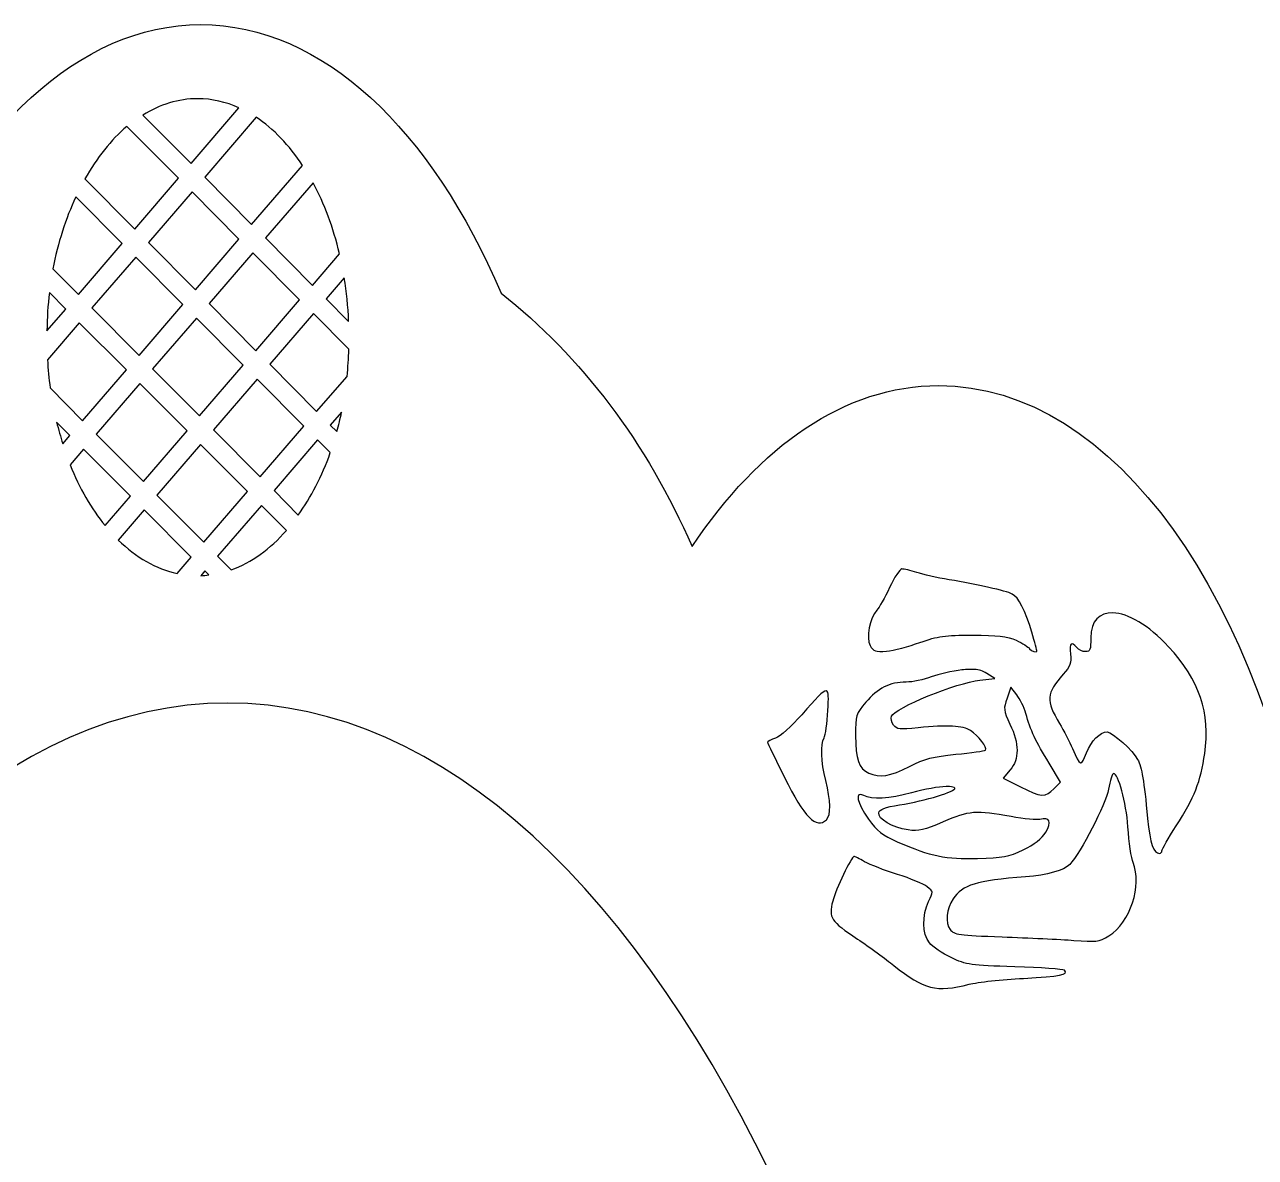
# Model space of a CAD drawing. Header units: centimetres. Extents: x -13.8 to 13.6, y -7 to 7.1.
# Drawn here: x 2.832 to 6.61, y 3.53 to 7.008 of the extents above; entities that cross this region are included whole.
import ezdxf

# ---------------------------------------------------------------- set-up
doc = ezdxf.new("R2010")
doc.units = ezdxf.units.CM
doc.header["$MEASUREMENT"] = 0
doc.layers.add('Layer 1', color=7, linetype='Continuous')

msp = doc.modelspace()

# ---------------------------------------------------------------- linework, layer by layer
at = {"layer": 'Layer 1', "lineweight": 25}
for points, knots in [([(-10.20109, 7.00752), (-10.57569, 7.00752), (-10.90926, 6.68442), (-11.123, 6.18318), (-11.123, 6.18318), (-11.36048, 5.99636), (-11.55765, 5.74036), (-11.69516, 5.43739), (-11.69516, 5.43739), (-11.89723, 5.72637), (-12.15137, 5.89958), (-12.42855, 5.89958), (-12.42855, 5.89958), (-12.96993, 5.89958), (-13.42716, 5.24048), (-13.56957, 4.34185), (-13.56957, 4.34185), (-13.56957, 4.34185), (-13.61587, 4.34185), (-13.61587, 4.34185), (-13.61587, 4.34185), (-13.61587, 4.34185), (-13.61587, 3.74819), (-13.61587, 3.74819), (-13.61587, 3.74819), (-13.61587, 3.74819), (-13.61587, -4.83589), (-13.61587, -4.83589), (-13.61587, -4.83589), (-13.61587, -4.83589), (-13.61587, -6.55651), (-13.61587, -6.55651), (-13.61587, -6.55651), (-13.61587, -6.55651), (-13.61587, -7.00796), (-13.61587, -7.00796), (-13.61587, -7.00796), (-13.61587, -7.00796), (-11.86714, -7.00796), (-11.86714, -7.00796), (-11.86714, -7.00796), (-11.86714, -7.00796), (-11.86714, -6.55651), (-11.86714, -6.55651), (-11.86714, -6.55651), (-11.86714, -6.55651), (-8.53504, -6.55651), (-8.53504, -6.55651), (-8.53504, -6.55651), (-8.53504, -6.55651), (-8.53504, -7.00796), (-8.53504, -7.00796), (-8.53504, -7.00796), (-8.53504, -7.00796), (-6.82352, -7.00796), (-6.82352, -7.00796), (-6.82352, -7.00796), (-6.82352, -7.00796), (-6.78631, -7.00796), (-6.78631, -7.00796), (-6.78631, -7.00796), (-6.78631, -7.00796), (-5.07479, -7.00796), (-5.07479, -7.00796), (-5.07479, -7.00796), (-5.07479, -7.00796), (-5.07479, -6.55651), (-5.07479, -6.55651), (-5.07479, -6.55651), (-5.07479, -6.55651), (-1.74269, -6.55651), (-1.74269, -6.55651), (-1.74269, -6.55651), (-1.74269, -6.55651), (-1.74269, -7.00796), (-1.74269, -7.00796), (-1.74269, -7.00796), (-1.74269, -7.00796), (0.00604, -7.00796), (0.00604, -7.00796), (0.00604, -7.00796), (0.00604, -7.00796), (1.70681, -7.00796), (1.70681, -7.00796), (1.70681, -7.00796), (1.70681, -7.00796), (1.70681, -6.55651), (1.70681, -6.55651), (1.70681, -6.55651), (1.70681, -6.55651), (5.03891, -6.55651), (5.03891, -6.55651), (5.03891, -6.55651), (5.03891, -6.55651), (5.03891, -7.00796), (5.03891, -7.00796), (5.03891, -7.00796), (5.03891, -7.00796), (6.78764, -7.00796), (6.78764, -7.00796), (6.78764, -7.00796), (6.78764, -7.00796), (8.49834, -7.00796), (8.49834, -7.00796), (8.49834, -7.00796), (8.49834, -7.00796), (8.49834, -6.55651), (8.49834, -6.55651), (8.49834, -6.55651), (8.49834, -6.55651), (11.83044, -6.55651), (11.83044, -6.55651), (11.83044, -6.55651), (11.83044, -6.55651), (11.83044, -7.00796), (11.83044, -7.00796), (11.83044, -7.00796), (11.83044, -7.00796), (13.57917, -7.00796), (13.57917, -7.00796), (13.57917, -7.00796), (13.57917, -7.00796), (13.57917, -6.55651), (13.57917, -6.55651), (13.57917, -6.55651), (13.57917, -6.55651), (13.57917, -4.83589), (13.57917, -4.83589), (13.57917, -4.83589), (13.57917, -4.83589), (13.57917, 3.21654), (13.57917, 3.21654), (13.57917, 3.21654), (13.60302, 3.38651), (13.61555, 3.56482), (13.61555, 3.74819), (13.61555, 3.74819), (13.61556, 3.93156), (13.60303, 4.10904), (13.57917, 4.27901), (13.57917, 4.27901), (13.57917, 4.27901), (13.57917, 4.34185), (13.57917, 4.34185), (13.57917, 4.34185), (13.57917, 4.34185), (13.56925, 4.34185), (13.56925, 4.34185), (13.56925, 4.34185), (13.42685, 5.24048), (12.97044, 5.89958), (12.42906, 5.89958), (12.42906, 5.89958), (12.14171, 5.89958), (11.87792, 5.71345), (11.67252, 5.40514), (11.67252, 5.40514), (11.53455, 5.72194), (11.33203, 5.98987), (11.0863, 6.18318), (11.0863, 6.18318), (10.87255, 6.68442), (10.53899, 7.00752), (10.16439, 7.00752), (10.16439, 7.00752), (9.7898, 7.00752), (9.45705, 6.68442), (9.24331, 6.18318), (9.24331, 6.18318), (9.00583, 5.99636), (8.80783, 5.74036), (8.67032, 5.43739), (8.67032, 5.43739), (8.46825, 5.72637), (8.21411, 5.89958), (7.93693, 5.89958), (7.93693, 5.89958), (7.39555, 5.89958), (6.93914, 5.24048), (6.79674, 4.34185), (6.79674, 4.34185), (6.79674, 4.34185), (6.77772, 4.34185), (6.77772, 4.34185), (6.77772, 4.34185), (6.63532, 5.24048), (6.17892, 5.89958), (5.63753, 5.89958), (5.63753, 5.89958), (5.35021, 5.89958), (5.08639, 5.71345), (4.88099, 5.40514), (4.88099, 5.40514), (4.74303, 5.72194), (4.54051, 5.98987), (4.29477, 6.18318), (4.29477, 6.18318), (4.08103, 6.68442), (3.74746, 7.00752), (3.37286, 7.00752), (3.37286, 7.00752), (2.99827, 7.00752), (2.66552, 6.68442), (2.45178, 6.18318), (2.45178, 6.18318), (2.2143, 5.99636), (2.0163, 5.74036), (1.87879, 5.43739), (1.87879, 5.43739), (1.67672, 5.72637), (1.42258, 5.89958), (1.1454, 5.89958), (1.1454, 5.89958), (0.60401, 5.89958), (0.14761, 5.24048), (0.00521, 4.34185), (0.00521, 4.34185), (0.00521, 4.34185), (-0.00471, 4.34185), (-0.00471, 4.34185), (-0.00471, 4.34185), (-0.14711, 5.24048), (-0.60268, 5.89958), (-1.14407, 5.89958), (-1.14407, 5.89958), (-1.43139, 5.89958), (-1.69604, 5.71345), (-1.90144, 5.40514), (-1.90144, 5.40514), (-2.0394, 5.72194), (-2.2411, 5.98987), (-2.48683, 6.18318), (-2.48683, 6.18318), (-2.70058, 6.68442), (-3.03414, 7.00752), (-3.40874, 7.00752), (-3.40874, 7.00752), (-3.78333, 7.00752), (-4.1169, 6.68442), (-4.33065, 6.18318), (-4.33065, 6.18318), (-4.56812, 5.99636), (-4.7653, 5.74036), (-4.90281, 5.43739), (-4.90281, 5.43739), (-5.10488, 5.72637), (-5.35902, 5.89958), (-5.6362, 5.89958), (-5.6362, 5.89958), (-6.17759, 5.89958), (-6.63481, 5.24048), (-6.77722, 4.34185), (-6.77722, 4.34185), (-6.77722, 4.34185), (-6.78632, 4.34185), (-6.78632, 4.34185), (-6.78632, 4.34185), (-6.78632, 4.34185), (-6.79624, 4.34185), (-6.79624, 4.34185), (-6.79624, 4.34185), (-6.93864, 5.24048), (-7.39505, 5.89958), (-7.93643, 5.89958), (-7.93643, 5.89958), (-8.22375, 5.89958), (-8.48757, 5.71345), (-8.69297, 5.40514), (-8.69297, 5.40514), (-8.83093, 5.72194), (-9.03346, 5.98987), (-9.27919, 6.18318), (-9.27919, 6.18318), (-9.49294, 6.68442), (-9.8265, 7.00752), (-10.2011, 7.00752), (-10.2011, 7.00752), (-10.2011, 7.00752), (-10.20109, 7.00752), (-10.20109, 7.00752)], [0, 0, 0, 0, 0.0140845, 0.0140845, 0.0140845, 0.0140845, 0.028169, 0.028169, 0.028169, 0.028169, 0.0422535, 0.0422535, 0.0422535, 0.0422535, 0.056338, 0.056338, 0.056338, 0.056338, 0.0704225, 0.0704225, 0.0704225, 0.0704225, 0.084507, 0.084507, 0.084507, 0.084507, 0.0985915, 0.0985915, 0.0985915, 0.0985915, 0.1126761, 0.1126761, 0.1126761, 0.1126761, 0.1267606, 0.1267606, 0.1267606, 0.1267606, 0.1408451, 0.1408451, 0.1408451, 0.1408451, 0.1549296, 0.1549296, 0.1549296, 0.1549296, 0.1690141, 0.1690141, 0.1690141, 0.1690141, 0.1830986, 0.1830986, 0.1830986, 0.1830986, 0.1971831, 0.1971831, 0.1971831, 0.1971831, 0.2112676, 0.2112676, 0.2112676, 0.2112676, 0.2253521, 0.2253521, 0.2253521, 0.2253521, 0.2394366, 0.2394366, 0.2394366, 0.2394366, 0.2535211, 0.2535211, 0.2535211, 0.2535211, 0.2676056, 0.2676056, 0.2676056, 0.2676056, 0.2816901, 0.2816901, 0.2816901, 0.2816901, 0.2957746, 0.2957746, 0.2957746, 0.2957746, 0.3098592, 0.3098592, 0.3098592, 0.3098592, 0.3239437, 0.3239437, 0.3239437, 0.3239437, 0.3380282, 0.3380282, 0.3380282, 0.3380282, 0.3521127, 0.3521127, 0.3521127, 0.3521127, 0.3661972, 0.3661972, 0.3661972, 0.3661972, 0.3802817, 0.3802817, 0.3802817, 0.3802817, 0.3943662, 0.3943662, 0.3943662, 0.3943662, 0.4084507, 0.4084507, 0.4084507, 0.4084507, 0.4225352, 0.4225352, 0.4225352, 0.4225352, 0.4366197, 0.4366197, 0.4366197, 0.4366197, 0.4507042, 0.4507042, 0.4507042, 0.4507042, 0.4647887, 0.4647887, 0.4647887, 0.4647887, 0.4788732, 0.4788732, 0.4788732, 0.4788732, 0.4929577, 0.4929577, 0.4929577, 0.4929577, 0.5070423, 0.5070423, 0.5070423, 0.5070423, 0.5211268, 0.5211268, 0.5211268, 0.5211268, 0.5352113, 0.5352113, 0.5352113, 0.5352113, 0.5492958, 0.5492958, 0.5492958, 0.5492958, 0.5633803, 0.5633803, 0.5633803, 0.5633803, 0.5774648, 0.5774648, 0.5774648, 0.5774648, 0.5915493, 0.5915493, 0.5915493, 0.5915493, 0.6056338, 0.6056338, 0.6056338, 0.6056338, 0.6197183, 0.6197183, 0.6197183, 0.6197183, 0.6338028, 0.6338028, 0.6338028, 0.6338028, 0.6478873, 0.6478873, 0.6478873, 0.6478873, 0.6619718, 0.6619718, 0.6619718, 0.6619718, 0.6760563, 0.6760563, 0.6760563, 0.6760563, 0.6901408, 0.6901408, 0.6901408, 0.6901408, 0.7042254, 0.7042254, 0.7042254, 0.7042254, 0.7183099, 0.7183099, 0.7183099, 0.7183099, 0.7323944, 0.7323944, 0.7323944, 0.7323944, 0.7464789, 0.7464789, 0.7464789, 0.7464789, 0.7605634, 0.7605634, 0.7605634, 0.7605634, 0.7746479, 0.7746479, 0.7746479, 0.7746479, 0.7887324, 0.7887324, 0.7887324, 0.7887324, 0.8028169, 0.8028169, 0.8028169, 0.8028169, 0.8169014, 0.8169014, 0.8169014, 0.8169014, 0.8309859, 0.8309859, 0.8309859, 0.8309859, 0.8450704, 0.8450704, 0.8450704, 0.8450704, 0.8591549, 0.8591549, 0.8591549, 0.8591549, 0.8732394, 0.8732394, 0.8732394, 0.8732394, 0.8873239, 0.8873239, 0.8873239, 0.8873239, 0.9014085, 0.9014085, 0.9014085, 0.9014085, 0.915493, 0.915493, 0.915493, 0.915493, 0.9295775, 0.9295775, 0.9295775, 0.9295775, 0.943662, 0.943662, 0.943662, 0.943662, 0.9577465, 0.9577465, 0.9577465, 0.9577465, 0.971831, 0.971831, 0.971831, 0.971831, 1, 1, 1, 1]), ([(-10.20109, 7.00752), (-10.57569, 7.00752), (-10.90926, 6.68442), (-11.123, 6.18318), (-11.123, 6.18318), (-11.36048, 5.99636), (-11.55765, 5.74036), (-11.69516, 5.43739), (-11.69516, 5.43739), (-11.89723, 5.72637), (-12.15137, 5.89958), (-12.42855, 5.89958), (-12.42855, 5.89958), (-12.96993, 5.89958), (-13.42716, 5.24048), (-13.56957, 4.34185), (-13.56957, 4.34185), (-13.56957, 4.34185), (-13.61587, 4.34185), (-13.61587, 4.34185), (-13.61587, 4.34185), (-13.61587, 4.34185), (-13.61587, 3.74819), (-13.61587, 3.74819), (-13.61587, 3.74819), (-13.61587, 3.74819), (-13.61587, -4.83589), (-13.61587, -4.83589), (-13.61587, -4.83589), (-13.61587, -4.83589), (-13.61587, -6.55651), (-13.61587, -6.55651), (-13.61587, -6.55651), (-13.61587, -6.55651), (-13.61587, -7.00796), (-13.61587, -7.00796), (-13.61587, -7.00796), (-13.61587, -7.00796), (-11.86714, -7.00796), (-11.86714, -7.00796), (-11.86714, -7.00796), (-11.86714, -7.00796), (-11.86714, -6.55651), (-11.86714, -6.55651), (-11.86714, -6.55651), (-11.86714, -6.55651), (-8.53504, -6.55651), (-8.53504, -6.55651), (-8.53504, -6.55651), (-8.53504, -6.55651), (-8.53504, -7.00796), (-8.53504, -7.00796), (-8.53504, -7.00796), (-8.53504, -7.00796), (-6.82352, -7.00796), (-6.82352, -7.00796), (-6.82352, -7.00796), (-6.82352, -7.00796), (-6.78631, -7.00796), (-6.78631, -7.00796), (-6.78631, -7.00796), (-6.78631, -7.00796), (-5.07479, -7.00796), (-5.07479, -7.00796), (-5.07479, -7.00796), (-5.07479, -7.00796), (-5.07479, -6.55651), (-5.07479, -6.55651), (-5.07479, -6.55651), (-5.07479, -6.55651), (-1.74269, -6.55651), (-1.74269, -6.55651), (-1.74269, -6.55651), (-1.74269, -6.55651), (-1.74269, -7.00796), (-1.74269, -7.00796), (-1.74269, -7.00796), (-1.74269, -7.00796), (0.00604, -7.00796), (0.00604, -7.00796), (0.00604, -7.00796), (0.00604, -7.00796), (1.70681, -7.00796), (1.70681, -7.00796), (1.70681, -7.00796), (1.70681, -7.00796), (1.70681, -6.55651), (1.70681, -6.55651), (1.70681, -6.55651), (1.70681, -6.55651), (5.03891, -6.55651), (5.03891, -6.55651), (5.03891, -6.55651), (5.03891, -6.55651), (5.03891, -7.00796), (5.03891, -7.00796), (5.03891, -7.00796), (5.03891, -7.00796), (6.78764, -7.00796), (6.78764, -7.00796), (6.78764, -7.00796), (6.78764, -7.00796), (8.49834, -7.00796), (8.49834, -7.00796), (8.49834, -7.00796), (8.49834, -7.00796), (8.49834, -6.55651), (8.49834, -6.55651), (8.49834, -6.55651), (8.49834, -6.55651), (11.83044, -6.55651), (11.83044, -6.55651), (11.83044, -6.55651), (11.83044, -6.55651), (11.83044, -7.00796), (11.83044, -7.00796), (11.83044, -7.00796), (11.83044, -7.00796), (13.57917, -7.00796), (13.57917, -7.00796), (13.57917, -7.00796), (13.57917, -7.00796), (13.57917, -6.55651), (13.57917, -6.55651), (13.57917, -6.55651), (13.57917, -6.55651), (13.57917, -4.83589), (13.57917, -4.83589), (13.57917, -4.83589), (13.57917, -4.83589), (13.57917, 3.21654), (13.57917, 3.21654), (13.57917, 3.21654), (13.60302, 3.38651), (13.61555, 3.56482), (13.61555, 3.74819), (13.61555, 3.74819), (13.61556, 3.93156), (13.60303, 4.10904), (13.57917, 4.27901), (13.57917, 4.27901), (13.57917, 4.27901), (13.57917, 4.34185), (13.57917, 4.34185), (13.57917, 4.34185), (13.57917, 4.34185), (13.56925, 4.34185), (13.56925, 4.34185), (13.56925, 4.34185), (13.42685, 5.24048), (12.97044, 5.89958), (12.42906, 5.89958), (12.42906, 5.89958), (12.14171, 5.89958), (11.87791, 5.71345), (11.67251, 5.40514), (11.67251, 5.40514), (11.53454, 5.72194), (11.33202, 5.98987), (11.08629, 6.18318), (11.08629, 6.18318), (10.87254, 6.68442), (10.53898, 7.00752), (10.16438, 7.00752), (10.16438, 7.00752), (9.78979, 7.00752), (9.45704, 6.68442), (9.2433, 6.18318), (9.2433, 6.18318), (9.00582, 5.99636), (8.80782, 5.74036), (8.67031, 5.43739), (8.67031, 5.43739), (8.46824, 5.72637), (8.2141, 5.89958), (7.93692, 5.89958), (7.93692, 5.89958), (7.39554, 5.89958), (6.93913, 5.24048), (6.79673, 4.34185), (6.79673, 4.34185), (6.79673, 4.34185), (6.77771, 4.34185), (6.77771, 4.34185), (6.77771, 4.34185), (6.63531, 5.24048), (6.17891, 5.89958), (5.63752, 5.89958), (5.63752, 5.89958), (5.3502, 5.89958), (5.08638, 5.71345), (4.88098, 5.40514), (4.88098, 5.40514), (4.74302, 5.72194), (4.5405, 5.98987), (4.29476, 6.18318), (4.29476, 6.18318), (4.08102, 6.68442), (3.74745, 7.00752), (3.37285, 7.00752), (3.37285, 7.00752), (2.99826, 7.00752), (2.66551, 6.68442), (2.45177, 6.18318), (2.45177, 6.18318), (2.21429, 5.99636), (2.01629, 5.74036), (1.87878, 5.43739), (1.87878, 5.43739), (1.67671, 5.72637), (1.42257, 5.89958), (1.14539, 5.89958), (1.14539, 5.89958), (0.604, 5.89958), (0.1476, 5.24048), (0.0052, 4.34185), (0.0052, 4.34185), (0.0052, 4.34185), (-0.00472, 4.34185), (-0.00472, 4.34185), (-0.00472, 4.34185), (-0.14712, 5.24048), (-0.60269, 5.89958), (-1.14408, 5.89958), (-1.14408, 5.89958), (-1.4314, 5.89958), (-1.69605, 5.71345), (-1.90145, 5.40514), (-1.90145, 5.40514), (-2.03941, 5.72194), (-2.24111, 5.98987), (-2.48684, 6.18318), (-2.48684, 6.18318), (-2.70059, 6.68442), (-3.03415, 7.00752), (-3.40875, 7.00752), (-3.40875, 7.00752), (-3.78334, 7.00752), (-4.11691, 6.68442), (-4.33066, 6.18318), (-4.33066, 6.18318), (-4.56813, 5.99636), (-4.76531, 5.74036), (-4.90282, 5.43739), (-4.90282, 5.43739), (-5.10489, 5.72637), (-5.35903, 5.89958), (-5.63621, 5.89958), (-5.63621, 5.89958), (-6.1776, 5.89958), (-6.63482, 5.24048), (-6.77723, 4.34185), (-6.77723, 4.34185), (-6.77723, 4.34185), (-6.78633, 4.34185), (-6.78633, 4.34185), (-6.78633, 4.34185), (-6.78633, 4.34185), (-6.79625, 4.34185), (-6.79625, 4.34185), (-6.79625, 4.34185), (-6.93865, 5.24048), (-7.39506, 5.89958), (-7.93644, 5.89958), (-7.93644, 5.89958), (-8.22376, 5.89958), (-8.48759, 5.71345), (-8.69298, 5.40514), (-8.69298, 5.40514), (-8.83094, 5.72194), (-9.03346, 5.98987), (-9.2792, 6.18318), (-9.2792, 6.18318), (-9.49295, 6.68442), (-9.82651, 7.00752), (-10.20111, 7.00752), (-10.20111, 7.00752), (-10.20111, 7.00752), (-10.20109, 7.00752), (-10.20109, 7.00752)], [0, 0, 0, 0, 0.0140845, 0.0140845, 0.0140845, 0.0140845, 0.028169, 0.028169, 0.028169, 0.028169, 0.0422535, 0.0422535, 0.0422535, 0.0422535, 0.056338, 0.056338, 0.056338, 0.056338, 0.0704225, 0.0704225, 0.0704225, 0.0704225, 0.084507, 0.084507, 0.084507, 0.084507, 0.0985915, 0.0985915, 0.0985915, 0.0985915, 0.1126761, 0.1126761, 0.1126761, 0.1126761, 0.1267606, 0.1267606, 0.1267606, 0.1267606, 0.1408451, 0.1408451, 0.1408451, 0.1408451, 0.1549296, 0.1549296, 0.1549296, 0.1549296, 0.1690141, 0.1690141, 0.1690141, 0.1690141, 0.1830986, 0.1830986, 0.1830986, 0.1830986, 0.1971831, 0.1971831, 0.1971831, 0.1971831, 0.2112676, 0.2112676, 0.2112676, 0.2112676, 0.2253521, 0.2253521, 0.2253521, 0.2253521, 0.2394366, 0.2394366, 0.2394366, 0.2394366, 0.2535211, 0.2535211, 0.2535211, 0.2535211, 0.2676056, 0.2676056, 0.2676056, 0.2676056, 0.2816901, 0.2816901, 0.2816901, 0.2816901, 0.2957746, 0.2957746, 0.2957746, 0.2957746, 0.3098592, 0.3098592, 0.3098592, 0.3098592, 0.3239437, 0.3239437, 0.3239437, 0.3239437, 0.3380282, 0.3380282, 0.3380282, 0.3380282, 0.3521127, 0.3521127, 0.3521127, 0.3521127, 0.3661972, 0.3661972, 0.3661972, 0.3661972, 0.3802817, 0.3802817, 0.3802817, 0.3802817, 0.3943662, 0.3943662, 0.3943662, 0.3943662, 0.4084507, 0.4084507, 0.4084507, 0.4084507, 0.4225352, 0.4225352, 0.4225352, 0.4225352, 0.4366197, 0.4366197, 0.4366197, 0.4366197, 0.4507042, 0.4507042, 0.4507042, 0.4507042, 0.4647887, 0.4647887, 0.4647887, 0.4647887, 0.4788732, 0.4788732, 0.4788732, 0.4788732, 0.4929577, 0.4929577, 0.4929577, 0.4929577, 0.5070423, 0.5070423, 0.5070423, 0.5070423, 0.5211268, 0.5211268, 0.5211268, 0.5211268, 0.5352113, 0.5352113, 0.5352113, 0.5352113, 0.5492958, 0.5492958, 0.5492958, 0.5492958, 0.5633803, 0.5633803, 0.5633803, 0.5633803, 0.5774648, 0.5774648, 0.5774648, 0.5774648, 0.5915493, 0.5915493, 0.5915493, 0.5915493, 0.6056338, 0.6056338, 0.6056338, 0.6056338, 0.6197183, 0.6197183, 0.6197183, 0.6197183, 0.6338028, 0.6338028, 0.6338028, 0.6338028, 0.6478873, 0.6478873, 0.6478873, 0.6478873, 0.6619718, 0.6619718, 0.6619718, 0.6619718, 0.6760563, 0.6760563, 0.6760563, 0.6760563, 0.6901408, 0.6901408, 0.6901408, 0.6901408, 0.7042254, 0.7042254, 0.7042254, 0.7042254, 0.7183099, 0.7183099, 0.7183099, 0.7183099, 0.7323944, 0.7323944, 0.7323944, 0.7323944, 0.7464789, 0.7464789, 0.7464789, 0.7464789, 0.7605634, 0.7605634, 0.7605634, 0.7605634, 0.7746479, 0.7746479, 0.7746479, 0.7746479, 0.7887324, 0.7887324, 0.7887324, 0.7887324, 0.8028169, 0.8028169, 0.8028169, 0.8028169, 0.8169014, 0.8169014, 0.8169014, 0.8169014, 0.8309859, 0.8309859, 0.8309859, 0.8309859, 0.8450704, 0.8450704, 0.8450704, 0.8450704, 0.8591549, 0.8591549, 0.8591549, 0.8591549, 0.8732394, 0.8732394, 0.8732394, 0.8732394, 0.8873239, 0.8873239, 0.8873239, 0.8873239, 0.9014085, 0.9014085, 0.9014085, 0.9014085, 0.915493, 0.915493, 0.915493, 0.915493, 0.9295775, 0.9295775, 0.9295775, 0.9295775, 0.943662, 0.943662, 0.943662, 0.943662, 0.9577465, 0.9577465, 0.9577465, 0.9577465, 0.971831, 0.971831, 0.971831, 0.971831, 1, 1, 1, 1]), ([(3.36377, 6.78015), (3.4077, 6.78015), (3.44997, 6.77006), (3.49028, 6.75204), (3.49028, 6.75204), (3.49028, 6.75204), (3.34311, 6.58089), (3.34311, 6.58089), (3.34311, 6.58089), (3.34311, 6.58089), (3.19511, 6.72972), (3.19511, 6.72972), (3.19511, 6.72972), (3.24743, 6.76205), (3.3042, 6.78016), (3.36378, 6.78016), (3.36378, 6.78016), (3.36378, 6.78016), (3.36377, 6.78015), (3.36377, 6.78015)], [0, 0, 0, 0, 0.1666667, 0.1666667, 0.1666667, 0.1666667, 0.3333333, 0.3333333, 0.3333333, 0.3333333, 0.5, 0.5, 0.5, 0.5, 0.6666667, 0.6666667, 0.6666667, 0.6666667, 1, 1, 1, 1]), ([(3.14631, 6.69498), (3.14631, 6.69498), (3.30423, 6.53623), (3.30423, 6.53623), (3.30423, 6.53623), (3.30423, 6.53623), (3.17028, 6.37996), (3.17028, 6.37996), (3.17028, 6.37996), (3.17028, 6.37996), (3.01732, 6.53375), (3.01732, 6.53375), (3.01732, 6.53375), (3.0538, 6.59846), (3.09747, 6.65392), (3.1463, 6.69498), (3.1463, 6.69498), (3.1463, 6.69498), (3.14631, 6.69498), (3.14631, 6.69498)], [0, 0, 0, 0, 0.1666667, 0.1666667, 0.1666667, 0.1666667, 0.3333333, 0.3333333, 0.3333333, 0.3333333, 0.5, 0.5, 0.5, 0.5, 0.6666667, 0.6666667, 0.6666667, 0.6666667, 1, 1, 1, 1]), ([(3.54319, 6.7231), (3.59652, 6.68784), (3.64433, 6.63737), (3.6854, 6.5751), (3.6854, 6.5751), (3.6854, 6.5751), (3.52913, 6.39403), (3.52913, 6.39403), (3.52913, 6.39403), (3.52913, 6.39403), (3.38526, 6.53955), (3.38526, 6.53955), (3.38526, 6.53955), (3.38526, 6.53955), (3.54318, 6.7231), (3.54318, 6.7231), (3.54318, 6.7231), (3.54318, 6.7231), (3.54319, 6.7231), (3.54319, 6.7231)], [0, 0, 0, 0, 0.1666667, 0.1666667, 0.1666667, 0.1666667, 0.3333333, 0.3333333, 0.3333333, 0.3333333, 0.5, 0.5, 0.5, 0.5, 0.6666667, 0.6666667, 0.6666667, 0.6666667, 1, 1, 1, 1]), ([(3.71765, 6.52218), (3.75241, 6.45798), (3.77955, 6.38434), (3.79868, 6.3039), (3.79868, 6.3039), (3.79868, 6.3039), (3.716, 6.20716), (3.716, 6.20716), (3.716, 6.20716), (3.716, 6.20716), (3.57131, 6.35268), (3.57131, 6.35268), (3.57131, 6.35268), (3.57131, 6.35268), (3.71766, 6.52218), (3.71766, 6.52218), (3.71766, 6.52218), (3.71766, 6.52218), (3.71765, 6.52218), (3.71765, 6.52218)], [0, 0, 0, 0, 0.1666667, 0.1666667, 0.1666667, 0.1666667, 0.3333333, 0.3333333, 0.3333333, 0.3333333, 0.5, 0.5, 0.5, 0.5, 0.6666667, 0.6666667, 0.6666667, 0.6666667, 1, 1, 1, 1]), ([(2.98922, 6.47836), (2.98922, 6.47836), (3.13143, 6.33532), (3.13143, 6.33532), (3.13143, 6.33532), (3.13143, 6.33532), (2.99748, 6.17905), (2.99748, 6.17905), (2.99748, 6.17905), (2.99748, 6.17905), (2.91893, 6.2576), (2.91893, 6.2576), (2.91893, 6.2576), (2.93416, 6.33793), (2.95863, 6.41219), (2.98921, 6.47836), (2.98921, 6.47836), (2.98921, 6.47836), (2.98922, 6.47836), (2.98922, 6.47836)], [0, 0, 0, 0, 0.1666667, 0.1666667, 0.1666667, 0.1666667, 0.3333333, 0.3333333, 0.3333333, 0.3333333, 0.5, 0.5, 0.5, 0.5, 0.6666667, 0.6666667, 0.6666667, 0.6666667, 1, 1, 1, 1]), ([(3.34641, 6.49407), (3.34641, 6.49407), (3.49028, 6.34938), (3.49028, 6.34938), (3.49028, 6.34938), (3.49028, 6.34938), (3.35633, 6.19311), (3.35633, 6.19311), (3.35633, 6.19311), (3.35633, 6.19311), (3.21246, 6.33863), (3.21246, 6.33863), (3.21246, 6.33863), (3.21246, 6.33863), (3.34641, 6.49407), (3.34641, 6.49407)], [0, 0, 0, 0, 0.2, 0.2, 0.2, 0.2, 0.4, 0.4, 0.4, 0.4, 0.6, 0.6, 0.6, 0.6, 1, 1, 1, 1]), ([(3.1736, 6.29315), (3.1736, 6.29315), (3.31747, 6.14846), (3.31747, 6.14846), (3.31747, 6.14846), (3.31747, 6.14846), (3.18352, 5.99219), (3.18352, 5.99219), (3.18352, 5.99219), (3.18352, 5.99219), (3.03883, 6.13771), (3.03883, 6.13771), (3.03883, 6.13771), (3.03883, 6.13771), (3.1736, 6.29315), (3.1736, 6.29315)], [0, 0, 0, 0, 0.2, 0.2, 0.2, 0.2, 0.4, 0.4, 0.4, 0.4, 0.6, 0.6, 0.6, 0.6, 1, 1, 1, 1]), ([(3.53244, 6.3072), (3.53244, 6.3072), (3.67631, 6.16251), (3.67631, 6.16251), (3.67631, 6.16251), (3.67631, 6.16251), (3.54236, 6.00624), (3.54236, 6.00624), (3.54236, 6.00624), (3.54236, 6.00624), (3.39849, 6.15176), (3.39849, 6.15176), (3.39849, 6.15176), (3.39849, 6.15176), (3.53244, 6.3072), (3.53244, 6.3072)], [0, 0, 0, 0, 0.2, 0.2, 0.2, 0.2, 0.4, 0.4, 0.4, 0.4, 0.6, 0.6, 0.6, 0.6, 1, 1, 1, 1]), ([(3.81356, 6.23031), (3.82065, 6.18704), (3.82485, 6.14233), (3.82679, 6.09636), (3.82679, 6.09636), (3.82679, 6.09636), (3.75734, 6.16581), (3.75734, 6.16581), (3.75734, 6.16581), (3.75734, 6.16581), (3.81356, 6.2303), (3.81356, 6.2303), (3.81356, 6.2303), (3.81356, 6.2303), (3.81356, 6.23031), (3.81356, 6.23031)], [0, 0, 0, 0, 0.2, 0.2, 0.2, 0.2, 0.4, 0.4, 0.4, 0.4, 0.6, 0.6, 0.6, 0.6, 1, 1, 1, 1]), ([(2.90819, 6.18484), (2.90819, 6.18484), (2.95862, 6.1344), (2.95862, 6.1344), (2.95862, 6.1344), (2.95862, 6.1344), (2.90074, 6.06743), (2.90074, 6.06743), (2.90074, 6.06743), (2.90143, 6.10751), (2.90357, 6.1466), (2.90818, 6.18484), (2.90818, 6.18484), (2.90818, 6.18484), (2.90819, 6.18484), (2.90819, 6.18484)], [0, 0, 0, 0, 0.2, 0.2, 0.2, 0.2, 0.4, 0.4, 0.4, 0.4, 0.6, 0.6, 0.6, 0.6, 1, 1, 1, 1]), ([(3.71848, 6.12034), (3.71848, 6.12034), (3.82762, 6.0112), (3.82762, 6.0112), (3.82762, 6.0112), (3.82673, 5.98285), (3.82472, 5.9551), (3.82183, 5.92769), (3.82183, 5.92769), (3.82183, 5.92769), (3.7284, 5.8202), (3.7284, 5.8202), (3.7284, 5.8202), (3.7284, 5.8202), (3.58453, 5.96489), (3.58453, 5.96489), (3.58453, 5.96489), (3.58453, 5.96489), (3.71848, 6.12033), (3.71848, 6.12033), (3.71848, 6.12033), (3.71848, 6.12033), (3.71848, 6.12034), (3.71848, 6.12034)], [0, 0, 0, 0, 0.1428571, 0.1428571, 0.1428571, 0.1428571, 0.2857143, 0.2857143, 0.2857143, 0.2857143, 0.4285714, 0.4285714, 0.4285714, 0.4285714, 0.5714286, 0.5714286, 0.5714286, 0.5714286, 0.7142857, 0.7142857, 0.7142857, 0.7142857, 1, 1, 1, 1]), ([(2.99997, 6.09223), (2.99997, 6.09223), (3.14467, 5.94754), (3.14467, 5.94754), (3.14467, 5.94754), (3.14467, 5.94754), (3.0099, 5.79127), (3.0099, 5.79127), (3.0099, 5.79127), (3.0099, 5.79127), (2.91068, 5.89214), (2.91068, 5.89214), (2.91068, 5.89214), (2.90678, 5.9205), (2.90416, 5.94947), (2.90241, 5.97896), (2.90241, 5.97896), (2.90241, 5.97896), (2.99998, 6.09223), (2.99998, 6.09223), (2.99998, 6.09223), (2.99998, 6.09223), (2.99997, 6.09223), (2.99997, 6.09223)], [0, 0, 0, 0, 0.1428571, 0.1428571, 0.1428571, 0.1428571, 0.2857143, 0.2857143, 0.2857143, 0.2857143, 0.4285714, 0.4285714, 0.4285714, 0.4285714, 0.5714286, 0.5714286, 0.5714286, 0.5714286, 0.7142857, 0.7142857, 0.7142857, 0.7142857, 1, 1, 1, 1]), ([(3.35963, 6.10629), (3.35963, 6.10629), (3.5035, 5.9616), (3.5035, 5.9616), (3.5035, 5.9616), (3.5035, 5.9616), (3.36955, 5.80616), (3.36955, 5.80616), (3.36955, 5.80616), (3.36955, 5.80616), (3.22485, 5.95085), (3.22485, 5.95085), (3.22485, 5.95085), (3.22485, 5.95085), (3.35962, 6.10629), (3.35962, 6.10629), (3.35962, 6.10629), (3.35962, 6.10629), (3.35963, 6.10629), (3.35963, 6.10629)], [0, 0, 0, 0, 0.1666667, 0.1666667, 0.1666667, 0.1666667, 0.3333333, 0.3333333, 0.3333333, 0.3333333, 0.5, 0.5, 0.5, 0.5, 0.6666667, 0.6666667, 0.6666667, 0.6666667, 1, 1, 1, 1]), ([(3.186, 5.90537), (3.186, 5.90537), (3.33069, 5.76068), (3.33069, 5.76068), (3.33069, 5.76068), (3.33069, 5.76068), (3.19674, 5.60524), (3.19674, 5.60524), (3.19674, 5.60524), (3.19674, 5.60524), (3.05205, 5.74993), (3.05205, 5.74993), (3.05205, 5.74993), (3.05205, 5.74993), (3.186, 5.90537), (3.186, 5.90537)], [0, 0, 0, 0, 0.2, 0.2, 0.2, 0.2, 0.4, 0.4, 0.4, 0.4, 0.6, 0.6, 0.6, 0.6, 1, 1, 1, 1]), ([(3.54567, 5.91943), (3.54567, 5.91943), (3.68954, 5.77474), (3.68954, 5.77474), (3.68954, 5.77474), (3.68954, 5.77474), (3.55559, 5.6193), (3.55559, 5.6193), (3.55559, 5.6193), (3.55559, 5.6193), (3.41172, 5.76399), (3.41172, 5.76399), (3.41172, 5.76399), (3.41172, 5.76399), (3.54567, 5.91943), (3.54567, 5.91943)], [0, 0, 0, 0, 0.2, 0.2, 0.2, 0.2, 0.4, 0.4, 0.4, 0.4, 0.6, 0.6, 0.6, 0.6, 1, 1, 1, 1]), ([(3.80529, 5.81773), (3.80101, 5.79741), (3.79576, 5.77768), (3.79041, 5.7582), (3.79041, 5.7582), (3.79041, 5.7582), (3.77057, 5.77804), (3.77057, 5.77804), (3.77057, 5.77804), (3.77057, 5.77804), (3.8053, 5.81773), (3.8053, 5.81773), (3.8053, 5.81773), (3.8053, 5.81773), (3.80529, 5.81773), (3.80529, 5.81773)], [0, 0, 0, 0, 0.2, 0.2, 0.2, 0.2, 0.4, 0.4, 0.4, 0.4, 0.6, 0.6, 0.6, 0.6, 1, 1, 1, 1]), ([(2.93051, 5.78714), (2.93051, 5.78714), (2.97103, 5.74663), (2.97103, 5.74663), (2.97103, 5.74663), (2.97103, 5.74663), (2.94953, 5.721), (2.94953, 5.721), (2.94953, 5.721), (2.94273, 5.74243), (2.93598, 5.76458), (2.93051, 5.78715), (2.93051, 5.78715), (2.93051, 5.78715), (2.93051, 5.78714), (2.93051, 5.78714)], [0, 0, 0, 0, 0.2, 0.2, 0.2, 0.2, 0.4, 0.4, 0.4, 0.4, 0.6, 0.6, 0.6, 0.6, 1, 1, 1, 1]), ([(3.01319, 5.70445), (3.01319, 5.70445), (3.15706, 5.55976), (3.15706, 5.55976), (3.15706, 5.55976), (3.15706, 5.55976), (3.07934, 5.46964), (3.07934, 5.46964), (3.07934, 5.46964), (3.03695, 5.52159), (3.00067, 5.58475), (2.97185, 5.6565), (2.97185, 5.6565), (2.97185, 5.6565), (3.01319, 5.70446), (3.01319, 5.70446), (3.01319, 5.70446), (3.01319, 5.70446), (3.01319, 5.70445), (3.01319, 5.70445)], [0, 0, 0, 0, 0.1666667, 0.1666667, 0.1666667, 0.1666667, 0.3333333, 0.3333333, 0.3333333, 0.3333333, 0.5, 0.5, 0.5, 0.5, 0.6666667, 0.6666667, 0.6666667, 0.6666667, 1, 1, 1, 1]), ([(3.37204, 5.71851), (3.37204, 5.71851), (3.51674, 5.57382), (3.51674, 5.57382), (3.51674, 5.57382), (3.51674, 5.57382), (3.38279, 5.41838), (3.38279, 5.41838), (3.38279, 5.41838), (3.38279, 5.41838), (3.23809, 5.56307), (3.23809, 5.56307), (3.23809, 5.56307), (3.23809, 5.56307), (3.37204, 5.71851), (3.37204, 5.71851)], [0, 0, 0, 0, 0.2, 0.2, 0.2, 0.2, 0.4, 0.4, 0.4, 0.4, 0.6, 0.6, 0.6, 0.6, 1, 1, 1, 1]), ([(3.7317, 5.73256), (3.7317, 5.73256), (3.77056, 5.6937), (3.77056, 5.6937), (3.77056, 5.6937), (3.74503, 5.62112), (3.71121, 5.55669), (3.67217, 5.50188), (3.67217, 5.50188), (3.67217, 5.50188), (3.59776, 5.57712), (3.59776, 5.57712), (3.59776, 5.57712), (3.59776, 5.57712), (3.73171, 5.73256), (3.73171, 5.73256), (3.73171, 5.73256), (3.73171, 5.73256), (3.7317, 5.73256), (3.7317, 5.73256)], [0, 0, 0, 0, 0.1666667, 0.1666667, 0.1666667, 0.1666667, 0.3333333, 0.3333333, 0.3333333, 0.3333333, 0.5, 0.5, 0.5, 0.5, 0.6666667, 0.6666667, 0.6666667, 0.6666667, 1, 1, 1, 1]), ([(3.19923, 5.51759), (3.19923, 5.51759), (3.34392, 5.3729), (3.34392, 5.3729), (3.34392, 5.3729), (3.34392, 5.3729), (3.30093, 5.32246), (3.30093, 5.32246), (3.30093, 5.32246), (3.23533, 5.33655), (3.17374, 5.37236), (3.11986, 5.42499), (3.11986, 5.42499), (3.11986, 5.42499), (3.19924, 5.51759), (3.19924, 5.51759), (3.19924, 5.51759), (3.19924, 5.51759), (3.19923, 5.51759), (3.19923, 5.51759)], [0, 0, 0, 0, 0.1666667, 0.1666667, 0.1666667, 0.1666667, 0.3333333, 0.3333333, 0.3333333, 0.3333333, 0.5, 0.5, 0.5, 0.5, 0.6666667, 0.6666667, 0.6666667, 0.6666667, 1, 1, 1, 1]), ([(3.5589, 5.53165), (3.5589, 5.53165), (3.6358, 5.45476), (3.6358, 5.45476), (3.6358, 5.45476), (3.58586, 5.39782), (3.52837, 5.35614), (3.4663, 5.33404), (3.4663, 5.33404), (3.4663, 5.33404), (3.42413, 5.37621), (3.42413, 5.37621), (3.42413, 5.37621), (3.42413, 5.37621), (3.5589, 5.53165), (3.5589, 5.53165)], [0, 0, 0, 0, 0.2, 0.2, 0.2, 0.2, 0.4, 0.4, 0.4, 0.4, 0.6, 0.6, 0.6, 0.6, 1, 1, 1, 1]), ([(3.38526, 5.33073), (3.38526, 5.33073), (3.39766, 5.31833), (3.39766, 5.31833), (3.39766, 5.31833), (3.38939, 5.31739), (3.38123, 5.3161), (3.37286, 5.31585), (3.37286, 5.31585), (3.37286, 5.31585), (3.38526, 5.33073), (3.38526, 5.33073)], [0, 0, 0, 0, 0.25, 0.25, 0.25, 0.25, 0.5, 0.5, 0.5, 0.5, 1, 1, 1, 1]), ([(5.52508, 5.33652), (5.53161, 5.33652), (5.552, 5.33197), (5.57056, 5.32577), (5.57056, 5.32577), (5.58912, 5.31957), (5.63386, 5.30935), (5.66978, 5.30345), (5.66978, 5.30345), (5.75568, 5.28932), (5.84436, 5.26942), (5.86326, 5.25963), (5.86326, 5.25963), (5.88339, 5.2492), (5.90374, 5.20994), (5.92362, 5.14222), (5.92362, 5.14222), (5.93259, 5.11165), (5.93933, 5.08552), (5.93933, 5.08434), (5.93933, 5.08434), (5.93933, 5.07798), (5.92208, 5.08378), (5.917, 5.09178), (5.917, 5.09178), (5.91373, 5.09693), (5.89542, 5.10867), (5.87566, 5.11741), (5.87566, 5.11741), (5.84746, 5.12989), (5.81874, 5.13297), (5.74171, 5.13312), (5.74171, 5.13312), (5.65681, 5.13328), (5.63496, 5.13031), (5.58048, 5.1108), (5.58048, 5.1108), (5.54585, 5.0984), (5.49968, 5.08632), (5.47795, 5.08434), (5.47795, 5.08434), (5.44316, 5.08117), (5.43744, 5.08362), (5.42751, 5.1017), (5.42751, 5.1017), (5.41479, 5.12487), (5.42626, 5.18603), (5.44818, 5.21001), (5.44818, 5.21001), (5.45477, 5.21722), (5.47248, 5.24818), (5.48704, 5.27946), (5.48704, 5.27946), (5.5016, 5.31074), (5.51854, 5.33651), (5.52507, 5.33651), (5.52507, 5.33651), (5.52507, 5.33651), (5.52508, 5.33652), (5.52508, 5.33652)], [0, 0, 0, 0, 0.0625, 0.0625, 0.0625, 0.0625, 0.125, 0.125, 0.125, 0.125, 0.1875, 0.1875, 0.1875, 0.1875, 0.25, 0.25, 0.25, 0.25, 0.3125, 0.3125, 0.3125, 0.3125, 0.375, 0.375, 0.375, 0.375, 0.4375, 0.4375, 0.4375, 0.4375, 0.5, 0.5, 0.5, 0.5, 0.5625, 0.5625, 0.5625, 0.5625, 0.625, 0.625, 0.625, 0.625, 0.6875, 0.6875, 0.6875, 0.6875, 0.75, 0.75, 0.75, 0.75, 0.8125, 0.8125, 0.8125, 0.8125, 0.875, 0.875, 0.875, 0.875, 1, 1, 1, 1]), ([(6.17249, 5.20174), (6.21828, 5.20035), (6.28129, 5.16469), (6.34364, 5.09756), (6.34364, 5.09756), (6.43774, 4.99624), (6.47265, 4.89291), (6.45443, 4.77014), (6.45443, 4.77014), (6.44143, 4.68255), (6.4231, 4.63527), (6.36679, 4.54772), (6.36679, 4.54772), (6.34272, 4.51029), (6.32297, 4.47637), (6.32297, 4.47165), (6.32297, 4.47165), (6.32297, 4.46693), (6.31973, 4.46338), (6.31553, 4.46338), (6.31553, 4.46338), (6.29712, 4.46338), (6.28687, 4.49199), (6.27915, 4.57087), (6.27915, 4.57087), (6.26777, 4.68728), (6.26171, 4.72649), (6.24856, 4.75194), (6.24856, 4.75194), (6.23497, 4.77825), (6.17067, 4.83628), (6.15513, 4.83628), (6.15513, 4.83628), (6.13262, 4.83628), (6.10618, 4.80933), (6.09147, 4.77179), (6.09147, 4.77179), (6.07474, 4.72909), (6.07233, 4.73001), (6.04848, 4.78502), (6.04848, 4.78502), (6.03938, 4.80602), (6.02151, 4.84092), (6.00879, 4.86191), (6.00879, 4.86191), (5.96616, 4.93228), (5.96788, 4.95436), (6.02037, 5.01322), (6.02037, 5.01322), (6.04125, 5.03663), (6.0453, 5.04857), (6.04269, 5.07523), (6.04269, 5.07523), (6.03926, 5.11026), (6.04436, 5.11544), (6.06171, 5.09507), (6.06171, 5.09507), (6.06767, 5.08807), (6.08, 5.08267), (6.08899, 5.08267), (6.08899, 5.08267), (6.1028, 5.08267), (6.1047, 5.089), (6.1047, 5.12484), (6.1047, 5.12484), (6.1047, 5.17788), (6.13209, 5.20296), (6.1725, 5.20173), (6.1725, 5.20173), (6.1725, 5.20173), (6.17249, 5.20174), (6.17249, 5.20174)], [0, 0, 0, 0, 0.0526316, 0.0526316, 0.0526316, 0.0526316, 0.1052632, 0.1052632, 0.1052632, 0.1052632, 0.1578947, 0.1578947, 0.1578947, 0.1578947, 0.2105263, 0.2105263, 0.2105263, 0.2105263, 0.2631579, 0.2631579, 0.2631579, 0.2631579, 0.3157895, 0.3157895, 0.3157895, 0.3157895, 0.3684211, 0.3684211, 0.3684211, 0.3684211, 0.4210526, 0.4210526, 0.4210526, 0.4210526, 0.4736842, 0.4736842, 0.4736842, 0.4736842, 0.5263158, 0.5263158, 0.5263158, 0.5263158, 0.5789474, 0.5789474, 0.5789474, 0.5789474, 0.6315789, 0.6315789, 0.6315789, 0.6315789, 0.6842105, 0.6842105, 0.6842105, 0.6842105, 0.7368421, 0.7368421, 0.7368421, 0.7368421, 0.7894737, 0.7894737, 0.7894737, 0.7894737, 0.8421053, 0.8421053, 0.8421053, 0.8421053, 0.8947368, 0.8947368, 0.8947368, 0.8947368, 1, 1, 1, 1]), ([(5.73013, 5.02811), (5.73636, 5.02848), (5.74178, 5.0283), (5.74667, 5.02811), (5.74667, 5.02811), (5.76294, 5.02751), (5.77305, 5.02378), (5.78553, 5.01571), (5.78553, 5.01571), (5.78553, 5.01571), (5.81033, 5), (5.81033, 5), (5.81033, 5), (5.81033, 5), (5.76403, 4.99504), (5.76403, 4.99504), (5.76403, 4.99504), (5.69338, 4.98776), (5.50301, 4.9101), (5.49283, 4.88425), (5.49283, 4.88425), (5.49017, 4.87749), (5.4933, 4.86515), (5.49944, 4.85696), (5.49944, 4.85696), (5.50922, 4.84393), (5.5183, 4.8427), (5.57468, 4.84869), (5.57468, 4.84869), (5.66455, 4.85824), (5.71186, 4.85578), (5.73591, 4.84042), (5.73591, 4.84042), (5.75884, 4.82578), (5.78836, 4.78686), (5.78138, 4.78006), (5.78138, 4.78006), (5.77891, 4.77765), (5.73769, 4.77231), (5.69043, 4.76766), (5.69043, 4.76766), (5.62002, 4.76072), (5.59459, 4.75398), (5.54822, 4.73045), (5.54822, 4.73045), (5.48788, 4.69983), (5.45743, 4.69466), (5.42337, 4.70978), (5.42337, 4.70978), (5.39285, 4.72333), (5.38285, 4.75234), (5.38285, 4.82554), (5.38285, 4.82554), (5.38285, 4.88722), (5.38374, 4.89094), (5.41427, 4.92724), (5.41427, 4.92724), (5.45036, 4.97015), (5.48752, 4.98925), (5.53829, 4.98925), (5.53829, 4.98925), (5.55742, 4.98925), (5.59226, 4.99627), (5.61519, 5.00496), (5.61519, 5.00496), (5.63811, 5.01365), (5.67989, 5.02346), (5.70862, 5.02646), (5.70862, 5.02646), (5.71663, 5.0273), (5.72389, 5.02775), (5.73012, 5.02811), (5.73012, 5.02811), (5.73012, 5.02811), (5.73013, 5.02811), (5.73013, 5.02811)], [0, 0, 0, 0, 0.05, 0.05, 0.05, 0.05, 0.1, 0.1, 0.1, 0.1, 0.15, 0.15, 0.15, 0.15, 0.2, 0.2, 0.2, 0.2, 0.25, 0.25, 0.25, 0.25, 0.3, 0.3, 0.3, 0.3, 0.35, 0.35, 0.35, 0.35, 0.4, 0.4, 0.4, 0.4, 0.45, 0.45, 0.45, 0.45, 0.5, 0.5, 0.5, 0.5, 0.55, 0.55, 0.55, 0.55, 0.6, 0.6, 0.6, 0.6, 0.65, 0.65, 0.65, 0.65, 0.7, 0.7, 0.7, 0.7, 0.75, 0.75, 0.75, 0.75, 0.8, 0.8, 0.8, 0.8, 0.85, 0.85, 0.85, 0.85, 0.9, 0.9, 0.9, 0.9, 1, 1, 1, 1]), ([(5.29275, 4.96197), (5.30089, 4.96079), (5.29992, 4.94036), (5.29771, 4.90161), (5.29771, 4.90161), (5.29554, 4.86358), (5.29033, 4.82596), (5.28613, 4.8181), (5.28613, 4.8181), (5.27508, 4.7974), (5.27663, 4.74582), (5.29109, 4.68746), (5.29109, 4.68746), (5.30652, 4.6252), (5.30747, 4.58029), (5.29357, 4.56674), (5.29357, 4.56674), (5.26262, 4.53658), (5.22511, 4.57435), (5.16459, 4.69655), (5.16459, 4.69655), (5.13616, 4.75396), (5.1125, 4.80264), (5.1125, 4.80486), (5.1125, 4.80486), (5.1125, 4.80708), (5.12371, 4.81265), (5.1373, 4.81726), (5.1373, 4.81726), (5.15089, 4.82188), (5.1868, 4.85438), (5.2175, 4.88919), (5.2175, 4.88919), (5.26176, 4.93938), (5.28352, 4.96329), (5.29274, 4.96195), (5.29274, 4.96195), (5.29274, 4.96195), (5.29275, 4.96197), (5.29275, 4.96197)], [0, 0, 0, 0, 0.0909091, 0.0909091, 0.0909091, 0.0909091, 0.1818182, 0.1818182, 0.1818182, 0.1818182, 0.2727273, 0.2727273, 0.2727273, 0.2727273, 0.3636364, 0.3636364, 0.3636364, 0.3636364, 0.4545455, 0.4545455, 0.4545455, 0.4545455, 0.5454545, 0.5454545, 0.5454545, 0.5454545, 0.6363636, 0.6363636, 0.6363636, 0.6363636, 0.7272727, 0.7272727, 0.7272727, 0.7272727, 0.8181818, 0.8181818, 0.8181818, 0.8181818, 1, 1, 1, 1]), ([(5.85912, 4.97354), (5.85912, 4.97354), (5.87731, 4.95039), (5.87731, 4.95039), (5.87731, 4.95039), (5.88762, 4.93763), (5.90019, 4.91171), (5.90542, 4.89251), (5.90542, 4.89251), (5.91917, 4.84205), (5.9365, 4.80548), (5.97653, 4.74037), (5.97653, 4.74037), (5.97653, 4.74037), (6.01208, 4.68249), (6.01208, 4.68249), (6.01208, 4.68249), (6.01208, 4.68249), (5.99141, 4.66182), (5.99141, 4.66182), (5.99141, 4.66182), (5.96532, 4.63476), (5.95292, 4.63543), (5.88888, 4.66761), (5.88888, 4.66761), (5.88888, 4.66761), (5.83596, 4.69407), (5.83596, 4.69407), (5.83596, 4.69407), (5.83596, 4.69407), (5.85746, 4.7197), (5.85746, 4.7197), (5.85746, 4.7197), (5.88575, 4.75246), (5.8852, 4.80047), (5.85663, 4.86026), (5.85663, 4.86026), (5.83652, 4.90234), (5.83664, 4.90823), (5.84753, 4.93964), (5.84753, 4.93964), (5.84753, 4.93964), (5.85911, 4.97354), (5.85911, 4.97354), (5.85911, 4.97354), (5.85911, 4.97354), (5.85912, 4.97354), (5.85912, 4.97354)], [0, 0, 0, 0, 0.0769231, 0.0769231, 0.0769231, 0.0769231, 0.1538462, 0.1538462, 0.1538462, 0.1538462, 0.2307692, 0.2307692, 0.2307692, 0.2307692, 0.3076923, 0.3076923, 0.3076923, 0.3076923, 0.3846154, 0.3846154, 0.3846154, 0.3846154, 0.4615385, 0.4615385, 0.4615385, 0.4615385, 0.5384615, 0.5384615, 0.5384615, 0.5384615, 0.6153846, 0.6153846, 0.6153846, 0.6153846, 0.6923077, 0.6923077, 0.6923077, 0.6923077, 0.7692308, 0.7692308, 0.7692308, 0.7692308, 0.8461538, 0.8461538, 0.8461538, 0.8461538, 1, 1, 1, 1]), ([(3.45555, 4.92476), (4.78512, 4.92476), (5.86408, 2.59534), (5.86408, -0.2743), (5.86408, -0.2743), (5.86408, -3.14394), (4.78511, -5.47254), (3.45555, -5.47254), (3.45555, -5.47254), (2.12598, -5.47254), (1.04701, -3.14394), (1.04701, -0.2743), (1.04701, -0.2743), (1.04701, 2.59534), (2.12598, 4.92476), (3.45555, 4.92476)], [0, 0, 0, 0, 0.2, 0.2, 0.2, 0.2, 0.4, 0.4, 0.4, 0.4, 0.6, 0.6, 0.6, 0.6, 1, 1, 1, 1]), ([(6.17414, 4.70896), (6.18936, 4.70885), (6.21326, 4.62136), (6.21879, 4.54442), (6.21879, 4.54442), (6.22218, 4.49718), (6.22903, 4.44841), (6.2345, 4.43528), (6.2345, 4.43528), (6.26363, 4.36524), (6.2256, 4.25028), (6.16009, 4.21038), (6.16009, 4.21038), (6.12918, 4.19155), (6.12107, 4.19105), (6.0526, 4.19632), (6.0526, 4.19632), (6.0119, 4.19946), (5.91327, 4.20405), (5.83267, 4.20707), (5.83267, 4.20707), (5.69992, 4.21205), (5.68483, 4.21403), (5.67309, 4.22939), (5.67309, 4.22939), (5.65791, 4.24926), (5.6618, 4.29333), (5.68218, 4.32365), (5.68218, 4.32365), (5.71131, 4.36697), (5.75155, 4.37958), (5.9046, 4.39145), (5.9046, 4.39145), (5.9706, 4.39657), (6.02299, 4.41096), (6.0402, 4.42948), (6.0402, 4.42948), (6.07375, 4.4656), (6.15007, 4.61356), (6.15926, 4.66016), (6.15926, 4.66016), (6.16455, 4.68699), (6.1714, 4.70896), (6.17414, 4.70894), (6.17414, 4.70894), (6.17414, 4.70894), (6.17414, 4.70896), (6.17414, 4.70896)], [0, 0, 0, 0, 0.0769231, 0.0769231, 0.0769231, 0.0769231, 0.1538462, 0.1538462, 0.1538462, 0.1538462, 0.2307692, 0.2307692, 0.2307692, 0.2307692, 0.3076923, 0.3076923, 0.3076923, 0.3076923, 0.3846154, 0.3846154, 0.3846154, 0.3846154, 0.4615385, 0.4615385, 0.4615385, 0.4615385, 0.5384615, 0.5384615, 0.5384615, 0.5384615, 0.6153846, 0.6153846, 0.6153846, 0.6153846, 0.6923077, 0.6923077, 0.6923077, 0.6923077, 0.7692308, 0.7692308, 0.7692308, 0.7692308, 0.8461538, 0.8461538, 0.8461538, 0.8461538, 1, 1, 1, 1]), ([(5.66068, 4.66844), (5.66435, 4.66855), (5.66763, 4.6686), (5.6706, 4.66844), (5.6706, 4.66844), (5.67952, 4.66797), (5.68533, 4.66653), (5.68714, 4.66348), (5.68714, 4.66348), (5.69267, 4.65413), (5.59744, 4.62524), (5.51764, 4.61222), (5.51764, 4.61222), (5.47229, 4.60482), (5.45608, 4.5989), (5.45397, 4.58824), (5.45397, 4.58824), (5.4502, 4.56917), (5.49526, 4.54246), (5.5441, 4.53532), (5.5441, 4.53532), (5.57646, 4.53059), (5.59343, 4.53454), (5.65159, 4.56012), (5.65159, 4.56012), (5.72915, 4.59424), (5.75395, 4.59601), (5.85995, 4.57666), (5.85995, 4.57666), (5.90043, 4.56927), (5.93997, 4.56541), (5.94842, 4.56756), (5.94842, 4.56756), (5.97868, 4.57527), (5.98581, 4.5604), (5.96661, 4.5287), (5.96661, 4.5287), (5.95435, 4.50845), (5.93186, 4.49089), (5.89716, 4.47413), (5.89716, 4.47413), (5.85246, 4.45254), (5.83452, 4.44977), (5.75743, 4.44767), (5.75743, 4.44767), (5.66022, 4.44502), (5.61301, 4.4544), (5.51269, 4.49811), (5.51269, 4.49811), (5.46424, 4.51922), (5.4485, 4.5317), (5.42256, 4.56839), (5.42256, 4.56839), (5.38711, 4.61855), (5.37926, 4.65597), (5.40768, 4.64115), (5.40768, 4.64115), (5.4333, 4.62779), (5.48562, 4.63095), (5.55403, 4.64942), (5.55403, 4.64942), (5.59789, 4.66126), (5.63622, 4.66765), (5.66069, 4.66844), (5.66069, 4.66844), (5.66069, 4.66844), (5.66068, 4.66844), (5.66068, 4.66844)], [0, 0, 0, 0, 0.0555556, 0.0555556, 0.0555556, 0.0555556, 0.1111111, 0.1111111, 0.1111111, 0.1111111, 0.1666667, 0.1666667, 0.1666667, 0.1666667, 0.2222222, 0.2222222, 0.2222222, 0.2222222, 0.2777778, 0.2777778, 0.2777778, 0.2777778, 0.3333333, 0.3333333, 0.3333333, 0.3333333, 0.3888889, 0.3888889, 0.3888889, 0.3888889, 0.4444444, 0.4444444, 0.4444444, 0.4444444, 0.5, 0.5, 0.5, 0.5, 0.5555556, 0.5555556, 0.5555556, 0.5555556, 0.6111111, 0.6111111, 0.6111111, 0.6111111, 0.6666667, 0.6666667, 0.6666667, 0.6666667, 0.7222222, 0.7222222, 0.7222222, 0.7222222, 0.7777778, 0.7777778, 0.7777778, 0.7777778, 0.8333333, 0.8333333, 0.8333333, 0.8333333, 0.8888889, 0.8888889, 0.8888889, 0.8888889, 1, 1, 1, 1]), ([(5.37791, 4.4543), (5.37996, 4.4543), (5.39432, 4.44684), (5.41016, 4.43776), (5.41016, 4.43776), (5.426, 4.42869), (5.47142, 4.41132), (5.51103, 4.3989), (5.51103, 4.3989), (5.55064, 4.38648), (5.59222, 4.36922), (5.60281, 4.36087), (5.60281, 4.36087), (5.62169, 4.34598), (5.62174, 4.34562), (5.60695, 4.31539), (5.60695, 4.31539), (5.58621, 4.27302), (5.58729, 4.21631), (5.60943, 4.18889), (5.60943, 4.18889), (5.61912, 4.17688), (5.64899, 4.15649), (5.6764, 4.14341), (5.6764, 4.14341), (5.72332, 4.12103), (5.73484, 4.11948), (5.87153, 4.1153), (5.87153, 4.1153), (5.95141, 4.11286), (6.02014, 4.10798), (6.02367, 4.10455), (6.02367, 4.10455), (6.03787, 4.09071), (6.01183, 4.08547), (5.89799, 4.07975), (5.89799, 4.07975), (5.83246, 4.07645), (5.75731, 4.06833), (5.73097, 4.06156), (5.73097, 4.06156), (5.63012, 4.03562), (5.59309, 4.04467), (5.50028, 4.11944), (5.50028, 4.11944), (5.47634, 4.13873), (5.42601, 4.17561), (5.38866, 4.20047), (5.38866, 4.20047), (5.3063, 4.25528), (5.29942, 4.26525), (5.31259, 4.31623), (5.31259, 4.31623), (5.32202, 4.35272), (5.37007, 4.45431), (5.37791, 4.45431), (5.37791, 4.45431), (5.37791, 4.45431), (5.37791, 4.4543), (5.37791, 4.4543)], [0, 0, 0, 0, 0.0625, 0.0625, 0.0625, 0.0625, 0.125, 0.125, 0.125, 0.125, 0.1875, 0.1875, 0.1875, 0.1875, 0.25, 0.25, 0.25, 0.25, 0.3125, 0.3125, 0.3125, 0.3125, 0.375, 0.375, 0.375, 0.375, 0.4375, 0.4375, 0.4375, 0.4375, 0.5, 0.5, 0.5, 0.5, 0.5625, 0.5625, 0.5625, 0.5625, 0.625, 0.625, 0.625, 0.625, 0.6875, 0.6875, 0.6875, 0.6875, 0.75, 0.75, 0.75, 0.75, 0.8125, 0.8125, 0.8125, 0.8125, 0.875, 0.875, 0.875, 0.875, 1, 1, 1, 1])]:
    msp.add_open_spline(points, degree=3, knots=knots, dxfattribs=at)

doc.saveas('drawing.dxf')
